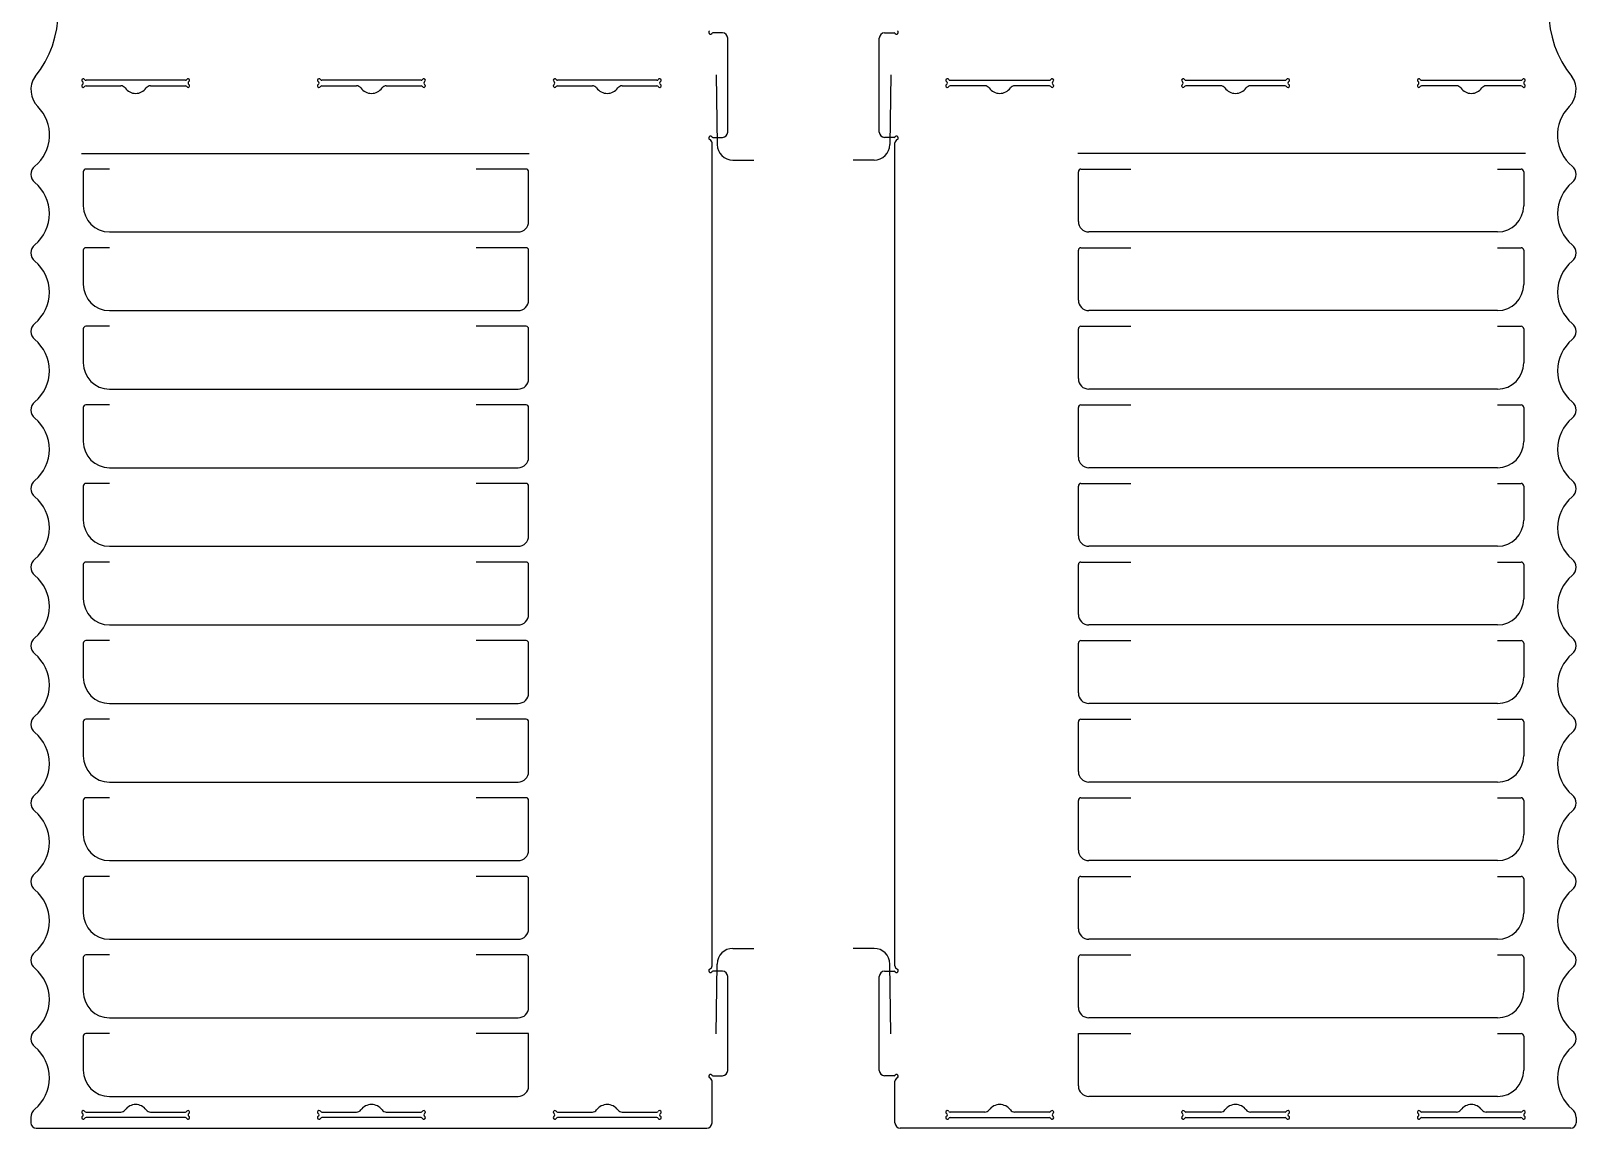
# Model space of a CAD drawing. Extents: x 0 to 633, y 0 to 619.
# Drawn here: x 0 to 294.9, y 0 to 209.4 of the extents above; entities that cross this region are included whole.
import ezdxf

# ---------------------------------------------------------------- set-up
doc = ezdxf.new("R2010")
doc.units = 0
doc.layers.add('WHITE', color=7, linetype='CONTINUOUS')

msp = doc.modelspace()

# ---------------------------------------------------------------- linework, layer by layer
at = {"layer": 'WHITE', "linetype": 'CONTINUOUS'}
for p, q in [((132.000658, 209.05), (130.179186, 209.05)), ((133.000658, 190.1), (133.000658, 208.05)), ((161.921513, 190.1), (161.921513, 208.05)), ((162.921513, 209.05), (164.742985, 209.05)), ((130.800658, 201.05), (131.000658, 187.743434)), ((164.121513, 201.05), (163.921513, 187.743434)), ((10.000658, 199.480385), (10.000658, 199.469615)), ((29.481043, 200), (10.520273, 200)), ((10.520273, 198.95), (17.163847, 198.95)), ((22.83747, 198.95), (29.481043, 198.95)), ((30.000658, 199.469615), (30.000658, 199.480385)), ((55.000658, 199.480385), (55.000658, 199.469615)), ((74.481043, 200), (55.520273, 200)), ((55.520273, 198.95), (62.163847, 198.95)), ((67.83747, 198.95), (74.481043, 198.95)), ((75.000658, 199.469615), (75.000658, 199.480385)), ((100.000658, 199.480385), (100.000658, 199.469615)), ((119.481043, 200), (100.520273, 200)), ((100.520273, 198.95), (107.163847, 198.95)), ((112.83747, 198.95), (119.481043, 198.95)), ((120.000658, 199.469615), (120.000658, 199.480385)), ((174.921513, 199.469615), (174.921513, 199.480385)), ((175.441128, 200), (194.401897, 200)), ((182.084701, 198.95), (175.441128, 198.95)), ((194.401897, 198.95), (187.758324, 198.95)), ((194.921513, 199.480385), (194.921513, 199.469615)), ((219.921513, 199.469615), (219.921513, 199.480385)), ((220.441128, 200), (239.401897, 200)), ((227.084701, 198.95), (220.441128, 198.95)), ((239.401897, 198.95), (232.758324, 198.95)), ((239.921513, 199.480385), (239.921513, 199.469615)), ((264.921513, 199.469615), (264.921513, 199.480385)), ((265.441128, 200), (284.401897, 200)), ((272.084701, 198.95), (265.441128, 198.95)), ((284.401897, 198.95), (277.758324, 198.95)), ((284.921513, 199.480385), (284.921513, 199.469615)), ((130.179186, 189.1), (132.000658, 189.1)), ((164.742985, 189.1), (162.921513, 189.1)), ((9.664401, 186.05), (95.131177, 186.05)), ((130.000658, 30.983245), (130.000658, 188.066755)), ((164.921513, 30.983245), (164.921513, 188.066755)), ((285.257769, 186.05), (199.790994, 186.05)), ((15.000658, 183.05), (10.500658, 183.05)), ((94.500658, 183.05), (85.000658, 183.05)), ((134.000658, 184.743434), (138.002475, 184.743434)), ((160.921513, 184.743434), (156.919696, 184.743434)), ((200.421513, 183.05), (209.921513, 183.05)), ((279.921513, 183.05), (284.421513, 183.05)), ((10.000658, 182.55), (10.000658, 176.05)), ((95.000658, 173.05), (95.000658, 182.55)), ((199.921513, 173.05), (199.921513, 182.55)), ((284.921513, 182.55), (284.921513, 176.05)), ((15.000658, 171.05), (93.000658, 171.05)), ((279.921513, 171.05), (201.921513, 171.05)), ((10.000658, 167.55), (10.000658, 161.05)), ((15.000658, 168.05), (10.500658, 168.05)), ((94.500658, 168.05), (85.000658, 168.05)), ((95.000658, 158.05), (95.000658, 167.55)), ((199.921513, 158.05), (199.921513, 167.55)), ((200.421513, 168.05), (209.921513, 168.05)), ((279.921513, 168.05), (284.421513, 168.05)), ((284.921513, 167.55), (284.921513, 161.05)), ((15.000658, 156.05), (93.000658, 156.05)), ((279.921513, 156.05), (201.921513, 156.05)), ((10.000658, 152.55), (10.000658, 146.05)), ((15.000658, 153.05), (10.500658, 153.05)), ((94.500658, 153.05), (85.000658, 153.05)), ((95.000658, 143.05), (95.000658, 152.55)), ((199.921513, 143.05), (199.921513, 152.55)), ((200.421513, 153.05), (209.921513, 153.05)), ((279.921513, 153.05), (284.421513, 153.05)), ((284.921513, 152.55), (284.921513, 146.05)), ((15.000658, 141.05), (93.000658, 141.05)), ((279.921513, 141.05), (201.921513, 141.05)), ((10.000658, 137.55), (10.000658, 131.05)), ((15.000658, 138.05), (10.500658, 138.05)), ((94.500658, 138.05), (85.000658, 138.05)), ((95.000658, 128.05), (95.000658, 137.55)), ((199.921513, 128.05), (199.921513, 137.55)), ((200.421513, 138.05), (209.921513, 138.05)), ((279.921513, 138.05), (284.421513, 138.05)), ((284.921513, 137.55), (284.921513, 131.05)), ((15.000658, 126.05), (93.000658, 126.05)), ((279.921513, 126.05), (201.921513, 126.05)), ((10.000658, 122.55), (10.000658, 116.05)), ((15.000658, 123.05), (10.500658, 123.05)), ((94.500658, 123.05), (85.000658, 123.05)), ((95.000658, 113.05), (95.000658, 122.55)), ((199.921513, 113.05), (199.921513, 122.55)), ((200.421513, 123.05), (209.921513, 123.05)), ((279.921513, 123.05), (284.421513, 123.05)), ((284.921513, 122.55), (284.921513, 116.05)), ((15.000658, 111.05), (93.000658, 111.05)), ((279.921513, 111.05), (201.921513, 111.05)), ((10.000658, 107.55), (10.000658, 101.05)), ((15.000658, 108.05), (10.500658, 108.05)), ((94.500658, 108.05), (85.000658, 108.05)), ((95.000658, 98.05), (95.000658, 107.55)), ((199.921513, 98.05), (199.921513, 107.55)), ((200.421513, 108.05), (209.921513, 108.05)), ((279.921513, 108.05), (284.421513, 108.05)), ((284.921513, 107.55), (284.921513, 101.05)), ((15.000658, 96.05), (93.000658, 96.05)), ((279.921513, 96.05), (201.921513, 96.05)), ((10.000658, 92.55), (10.000658, 86.05)), ((15.000658, 93.05), (10.500658, 93.05)), ((94.500658, 93.05), (85.000658, 93.05)), ((95.000658, 83.05), (95.000658, 92.55)), ((199.921513, 83.05), (199.921513, 92.55)), ((200.421513, 93.05), (209.921513, 93.05)), ((279.921513, 93.05), (284.421513, 93.05)), ((284.921513, 92.55), (284.921513, 86.05)), ((15.000658, 81.05), (93.000658, 81.05)), ((279.921513, 81.05), (201.921513, 81.05)), ((10.000658, 77.55), (10.000658, 71.05)), ((15.000658, 78.05), (10.500658, 78.05)), ((94.500658, 78.05), (85.000658, 78.05)), ((95.000658, 68.05), (95.000658, 77.55)), ((199.921513, 68.05), (199.921513, 77.55)), ((200.421513, 78.05), (209.921513, 78.05)), ((279.921513, 78.05), (284.421513, 78.05)), ((284.921513, 77.55), (284.921513, 71.05)), ((15.000658, 66.05), (93.000658, 66.05)), ((279.921513, 66.05), (201.921513, 66.05)), ((10.000658, 62.55), (10.000658, 56.05)), ((15.000658, 63.05), (10.500658, 63.05)), ((94.500658, 63.05), (85.000658, 63.05)), ((95.000658, 53.05), (95.000658, 62.55)), ((199.921513, 53.05), (199.921513, 62.55)), ((200.421513, 63.05), (209.921513, 63.05)), ((279.921513, 63.05), (284.421513, 63.05)), ((284.921513, 62.55), (284.921513, 56.05)), ((15.000658, 51.05), (93.000658, 51.05)), ((279.921513, 51.05), (201.921513, 51.05)), ((10.000658, 47.55), (10.000658, 41.05)), ((15.000658, 48.05), (10.500658, 48.05)), ((94.500658, 48.05), (85.000658, 48.05)), ((95.000658, 38.05), (95.000658, 47.55)), ((199.921513, 38.05), (199.921513, 47.55)), ((200.421513, 48.05), (209.921513, 48.05)), ((279.921513, 48.05), (284.421513, 48.05)), ((284.921513, 47.55), (284.921513, 41.05)), ((15.000658, 36.05), (93.000658, 36.05)), ((279.921513, 36.05), (201.921513, 36.05)), ((10.000658, 32.55), (10.000658, 26.05)), ((15.000658, 33.05), (10.500658, 33.05)), ((94.500658, 33.05), (85.000658, 33.05)), ((95.000658, 23.05), (95.000658, 32.55)), ((134.000658, 34.306566), (138.002475, 34.306566)), ((160.921513, 34.306566), (156.919696, 34.306566)), ((199.921513, 23.05), (199.921513, 32.55)), ((200.421513, 33.05), (209.921513, 33.05)), ((279.921513, 33.05), (284.421513, 33.05)), ((284.921513, 32.55), (284.921513, 26.05)), ((132.000658, 29.95), (130.179186, 29.95)), ((130.800658, 18), (131.000658, 31.306566)), ((162.921513, 29.95), (164.742985, 29.95)), ((164.121513, 18), (163.921513, 31.306566)), ((133.000658, 11), (133.000658, 28.95)), ((161.921513, 11), (161.921513, 28.95)), ((15.000658, 21.05), (93.000658, 21.05)), ((279.921513, 21.05), (201.921513, 21.05)), ((15.000658, 18.05), (10.500658, 18.05)), ((95.000658, 18.05), (85.000658, 18.05)), ((95.000658, 8.05), (95.000658, 18.05)), ((199.921513, 8.05), (199.921513, 18.05)), ((199.921513, 18.05), (209.921513, 18.05)), ((279.921513, 18.05), (284.421513, 18.05)), ((10.000658, 17.55), (10.000658, 11.05)), ((284.921513, 17.55), (284.921513, 11.05)), ((130.000658, 1), (130.000658, 8.966755)), ((130.179186, 10), (132.000658, 10)), ((164.742985, 10), (162.921513, 10)), ((164.921513, 1), (164.921513, 8.966755)), ((15.000658, 6.05), (93.000658, 6.05)), ((279.921513, 6.05), (201.921513, 6.05)), ((10.520273, 3.05), (17.163847, 3.05)), ((22.83747, 3.05), (29.481043, 3.05)), ((55.520273, 3.05), (62.163847, 3.05)), ((67.83747, 3.05), (74.481043, 3.05)), ((100.520273, 3.05), (107.163847, 3.05)), ((112.83747, 3.05), (119.481043, 3.05)), ((182.084701, 3.05), (175.441128, 3.05)), ((194.401897, 3.05), (187.758324, 3.05)), ((227.084701, 3.05), (220.441128, 3.05)), ((239.401897, 3.05), (232.758324, 3.05)), ((272.084701, 3.05), (265.441128, 3.05)), ((284.401897, 3.05), (277.758324, 3.05)), ((0.000658, 2.05), (0.000658, 1)), ((1.000658, 0), (129.000658, 0)), ((10.000658, 2.519615), (10.000658, 2.530385)), ((29.481043, 2), (10.520273, 2)), ((30.000658, 2.530385), (30.000658, 2.519615)), ((55.000658, 2.519615), (55.000658, 2.530385)), ((74.481043, 2), (55.520273, 2)), ((75.000658, 2.530385), (75.000658, 2.519615)), ((100.000658, 2.519615), (100.000658, 2.530385)), ((119.481043, 2), (100.520273, 2)), ((120.000658, 2.530385), (120.000658, 2.519615)), ((293.921513, 0), (165.921513, 0)), ((174.921513, 2.530385), (174.921513, 2.519615)), ((175.441128, 2), (194.401897, 2)), ((194.921513, 2.519615), (194.921513, 2.530385)), ((219.921513, 2.530385), (219.921513, 2.519615)), ((220.441128, 2), (239.401897, 2)), ((239.921513, 2.519615), (239.921513, 2.530385)), ((264.921513, 2.530385), (264.921513, 2.519615)), ((265.441128, 2), (284.401897, 2)), ((284.921513, 2.519615), (284.921513, 2.530385)), ((294.921513, 2.05), (294.921513, 1))]:
    msp.add_line(p, q, dxfattribs=at)
for centre, radius, start, end in [((-14.404218, 213.066513), 19.590962, -39.155167, 39.404919), ((309.326389, 213.066513), 19.590962, 140.595081, 219.155167), ((129.686298, 209.135617), 0.32581, 116.202922, 321.961645), ((165.235872, 209.135617), 0.32581, -141.961645, 63.797078), ((130.179186, 208.75), 0.3, 90, 141.961645), ((132.000658, 208.05), 1, 0, 90), ((162.921513, 208.05), 1, 90, 180), ((164.742985, 208.75), 0.3, 38.038355, 90), ((4.5, 198.153421), 4.5, 145.591331, 224.869431), ((290.422171, 198.153421), 4.5, -44.869431, 34.408669), ((10.000658, 200), 0.3, 30, 240), ((10.000658, 198.95), 0.3, 120, 330), ((9.700658, 199.480385), 0.3, 0, 60), ((9.700658, 199.469615), 0.3, -60, 0), ((10.520273, 200.3), 0.3, -150, -90), ((10.520273, 198.65), 0.3, 90, 150), ((17.163847, 197.95), 1, 35.853467, 90), ((20.000658, 200), 2.5, -144.146533, -35.853467), ((22.83747, 197.95), 1, 90, 144.146533), ((29.481043, 200.3), 0.3, -90, -30), ((29.481043, 198.65), 0.3, 30, 90), ((30.000658, 200), 0.3, -60, 150), ((30.000658, 198.95), 0.3, -150, 60), ((30.300658, 199.480385), 0.3, 120, 180), ((30.300658, 199.469615), 0.3, 180, 240), ((55.000658, 200), 0.3, 30, 240), ((55.000658, 198.95), 0.3, 120, 330), ((54.700658, 199.480385), 0.3, 0, 60), ((54.700658, 199.469615), 0.3, -60, 0), ((55.520273, 200.3), 0.3, -150, -90), ((55.520273, 198.65), 0.3, 90, 150), ((62.163847, 197.95), 1, 35.853467, 90), ((65.000658, 200), 2.5, -144.146533, -35.853467), ((67.83747, 197.95), 1, 90, 144.146533), ((74.481043, 200.3), 0.3, -90, -30), ((74.481043, 198.65), 0.3, 30, 90), ((75.000658, 200), 0.3, -60, 150), ((75.000658, 198.95), 0.3, -150, 60), ((75.300658, 199.480385), 0.3, 120, 180), ((75.300658, 199.469615), 0.3, 180, 240), ((100.000658, 200), 0.3, 30, 240), ((100.000658, 198.95), 0.3, 120, 330), ((99.700658, 199.480385), 0.3, 0, 60), ((99.700658, 199.469615), 0.3, -60, 0), ((100.520273, 200.3), 0.3, -150, -90), ((100.520273, 198.65), 0.3, 90, 150), ((107.163847, 197.95), 1, 35.853467, 90), ((110.000658, 200), 2.5, -144.146533, -35.853467), ((112.83747, 197.95), 1, 90, 144.146533), ((119.481043, 200.3), 0.3, -90, -30), ((119.481043, 198.65), 0.3, 30, 90), ((120.000658, 200), 0.3, -60, 150), ((120.000658, 198.95), 0.3, -150, 60), ((120.300658, 199.480385), 0.3, 120, 180), ((120.300658, 199.469615), 0.3, 180, 240), ((174.921513, 200), 0.3, 30, 240), ((174.921513, 198.95), 0.3, 120, 330), ((174.621513, 199.480385), 0.3, 0, 60), ((174.621513, 199.469615), 0.3, -60, 0), ((175.441128, 200.3), 0.3, -150, -90), ((175.441128, 198.65), 0.3, 90, 150), ((182.084701, 197.95), 1, 35.853467, 90), ((184.921513, 200), 2.5, -144.146533, -35.853467), ((187.758324, 197.95), 1, 90, 144.146533), ((194.401897, 200.3), 0.3, -90, -30), ((194.401897, 198.65), 0.3, 30, 90), ((194.921513, 200), 0.3, -60, 150), ((194.921513, 198.95), 0.3, -150, 60), ((195.221513, 199.480385), 0.3, 120, 180), ((195.221513, 199.469615), 0.3, 180, 240), ((219.921513, 200), 0.3, 30, 240), ((219.921513, 198.95), 0.3, 120, 330), ((219.621513, 199.480385), 0.3, 0, 60), ((219.621513, 199.469615), 0.3, -60, 0), ((220.441128, 200.3), 0.3, -150, -90), ((220.441128, 198.65), 0.3, 90, 150), ((227.084701, 197.95), 1, 35.853467, 90), ((229.921513, 200), 2.5, -144.146533, -35.853467), ((232.758324, 197.95), 1, 90, 144.146533), ((239.401897, 200.3), 0.3, -90, -30), ((239.401897, 198.65), 0.3, 30, 90), ((239.921513, 200), 0.3, -60, 150), ((239.921513, 198.95), 0.3, -150, 60), ((240.221513, 199.480385), 0.3, 120, 180), ((240.221513, 199.469615), 0.3, 180, 240), ((264.921513, 200), 0.3, 30, 240), ((264.921513, 198.95), 0.3, 120, 330), ((264.621513, 199.480385), 0.3, 0, 60), ((264.621513, 199.469615), 0.3, -60, 0), ((265.441128, 200.3), 0.3, -150, -90), ((265.441128, 198.65), 0.3, 90, 150), ((272.084701, 197.95), 1, 35.853467, 90), ((274.921513, 200), 2.5, -144.146533, -35.853467), ((277.758324, 197.95), 1, 90, 144.146533), ((284.401897, 200.3), 0.3, -90, -30), ((284.401897, 198.65), 0.3, 30, 90), ((284.921513, 200), 0.3, -60, 150), ((284.921513, 198.95), 0.3, -150, 60), ((285.221513, 199.480385), 0.3, 120, 180), ((285.221513, 199.469615), 0.3, 180, 240), ((-4.142723, 189.55), 7.694897, -50.678535, 44.869431), ((299.064894, 189.55), 7.694897, 135.130569, 230.678535), ((129.686298, 189.014383), 0.32581, 38.038355, 243.797078), ((130.179186, 189.4), 0.3, -141.961645, -90), ((132.000658, 190.1), 1, -90, 0), ((162.921513, 190.1), 1, 180, 270), ((164.742985, 189.4), 0.3, -90, -38.038355), ((165.235872, 189.014383), 0.32581, -63.797078, 141.961645), ((129.226525, 188.013294), 0.775977, 3.95051, 65.976315), ((134.000658, 187.743434), 3, 180, 270), ((160.921513, 187.743434), 3, -90, 0), ((165.695646, 188.013294), 0.775977, 114.023685, 176.04949), ((2.00065, 182.05), 2, 129.321465, 230.678535), ((10.500658, 182.55), 0.5, 90, 180), ((94.500658, 182.55), 0.5, 0, 90), ((200.421513, 182.55), 0.5, 90, 180), ((284.421513, 182.55), 0.5, 0, 90), ((292.921521, 182.05), 2, -50.678535, 50.678535), ((-4.142723, 174.55), 7.694897, -50.678535, 50.678535), ((299.064894, 174.55), 7.694897, 129.321465, 230.678535), ((15.000658, 176.05), 5, 180, 270), ((279.921513, 176.05), 5, -90, 0), ((93.000658, 173.05), 2, -90, 0), ((201.921513, 173.05), 2, 180, 270), ((2.00065, 167.05), 2, 129.321465, 230.678535), ((292.921521, 167.05), 2, -50.678535, 50.678535), ((-4.142723, 159.55), 7.694897, -50.678535, 50.678535), ((10.500658, 167.55), 0.5, 90, 180), ((94.500658, 167.55), 0.5, 0, 90), ((200.421513, 167.55), 0.5, 90, 180), ((284.421513, 167.55), 0.5, 0, 90), ((299.064894, 159.55), 7.694897, 129.321465, 230.678535), ((15.000658, 161.05), 5, 180, 270), ((279.921513, 161.05), 5, -90, 0), ((93.000658, 158.05), 2, -90, 0), ((201.921513, 158.05), 2, 180, 270), ((2.00065, 152.05), 2, 129.321465, 230.678535), ((292.921521, 152.05), 2, -50.678535, 50.678535), ((-4.142723, 144.55), 7.694897, -50.678535, 50.678535), ((10.500658, 152.55), 0.5, 90, 180), ((94.500658, 152.55), 0.5, 0, 90), ((200.421513, 152.55), 0.5, 90, 180), ((284.421513, 152.55), 0.5, 0, 90), ((299.064894, 144.55), 7.694897, 129.321465, 230.678535), ((15.000658, 146.05), 5, 180, 270), ((279.921513, 146.05), 5, -90, 0), ((93.000658, 143.05), 2, -90, 0), ((201.921513, 143.05), 2, 180, 270), ((2.00065, 137.05), 2, 129.321465, 230.678535), ((10.500658, 137.55), 0.5, 90, 180), ((94.500658, 137.55), 0.5, 0, 90), ((200.421513, 137.55), 0.5, 90, 180), ((284.421513, 137.55), 0.5, 0, 90), ((292.921521, 137.05), 2, -50.678535, 50.678535), ((-4.142723, 129.55), 7.694897, -50.678535, 50.678535), ((299.064894, 129.55), 7.694897, 129.321465, 230.678535), ((15.000658, 131.05), 5, 180, 270), ((279.921513, 131.05), 5, -90, 0), ((93.000658, 128.05), 2, -90, 0), ((201.921513, 128.05), 2, 180, 270), ((2.00065, 122.05), 2, 129.321465, 230.678535), ((10.500658, 122.55), 0.5, 90, 180), ((94.500658, 122.55), 0.5, 0, 90), ((200.421513, 122.55), 0.5, 90, 180), ((284.421513, 122.55), 0.5, 0, 90), ((292.921521, 122.05), 2, -50.678535, 50.678535), ((-4.142723, 114.55), 7.694897, -50.678535, 50.678535), ((299.064894, 114.55), 7.694897, 129.321465, 230.678535), ((15.000658, 116.05), 5, 180, 270), ((279.921513, 116.05), 5, -90, 0), ((93.000658, 113.05), 2, -90, 0), ((201.921513, 113.05), 2, 180, 270), ((2.00065, 107.05), 2, 129.321465, 230.678535), ((10.500658, 107.55), 0.5, 90, 180), ((94.500658, 107.55), 0.5, 0, 90), ((200.421513, 107.55), 0.5, 90, 180), ((284.421513, 107.55), 0.5, 0, 90), ((292.921521, 107.05), 2, -50.678535, 50.678535), ((-4.142723, 99.55), 7.694897, -50.678535, 50.678535), ((299.064894, 99.55), 7.694897, 129.321465, 230.678535), ((15.000658, 101.05), 5, 180, 270), ((279.921513, 101.05), 5, -90, 0), ((93.000658, 98.05), 2, -90, 0), ((201.921513, 98.05), 2, 180, 270), ((2.00065, 92.05), 2, 129.321465, 230.678535), ((10.500658, 92.55), 0.5, 90, 180), ((94.500658, 92.55), 0.5, 0, 90), ((200.421513, 92.55), 0.5, 90, 180), ((284.421513, 92.55), 0.5, 0, 90), ((292.921521, 92.05), 2, -50.678535, 50.678535), ((-4.142723, 84.55), 7.694897, -50.678535, 50.678535), ((299.064894, 84.55), 7.694897, 129.321465, 230.678535), ((15.000658, 86.05), 5, 180, 270), ((279.921513, 86.05), 5, -90, 0), ((93.000658, 83.05), 2, -90, 0), ((201.921513, 83.05), 2, 180, 270), ((2.00065, 77.05), 2, 129.321465, 230.678535), ((10.500658, 77.55), 0.5, 90, 180), ((94.500658, 77.55), 0.5, 0, 90), ((200.421513, 77.55), 0.5, 90, 180), ((284.421513, 77.55), 0.5, 0, 90), ((292.921521, 77.05), 2, -50.678535, 50.678535), ((-4.142723, 69.55), 7.694897, -50.678535, 50.678535), ((299.064894, 69.55), 7.694897, 129.321465, 230.678535), ((15.000658, 71.05), 5, 180, 270), ((279.921513, 71.05), 5, -90, 0), ((93.000658, 68.05), 2, -90, 0), ((201.921513, 68.05), 2, 180, 270), ((2.00065, 62.05), 2, 129.321465, 230.678535), ((10.500658, 62.55), 0.5, 90, 180), ((94.500658, 62.55), 0.5, 0, 90), ((200.421513, 62.55), 0.5, 90, 180), ((284.421513, 62.55), 0.5, 0, 90), ((292.921521, 62.05), 2, -50.678535, 50.678535), ((-4.142723, 54.55), 7.694897, -50.678535, 50.678535), ((299.064894, 54.55), 7.694897, 129.321465, 230.678535), ((15.000658, 56.05), 5, 180, 270), ((279.921513, 56.05), 5, -90, 0), ((93.000658, 53.05), 2, -90, 0), ((201.921513, 53.05), 2, 180, 270), ((2.00065, 47.05), 2, 129.321465, 230.678535), ((10.500658, 47.55), 0.5, 90, 180), ((94.500658, 47.55), 0.5, 0, 90), ((200.421513, 47.55), 0.5, 90, 180), ((284.421513, 47.55), 0.5, 0, 90), ((292.921521, 47.05), 2, -50.678535, 50.678535), ((-4.142723, 39.55), 7.694897, -50.678535, 50.678535), ((299.064894, 39.55), 7.694897, 129.321465, 230.678535), ((15.000658, 41.05), 5, 180, 270), ((279.921513, 41.05), 5, -90, 0), ((93.000658, 38.05), 2, -90, 0), ((201.921513, 38.05), 2, 180, 270), ((2.00065, 32.05), 2, 129.321465, 230.678535), ((10.500658, 32.55), 0.5, 90, 180), ((94.500658, 32.55), 0.5, 0, 90), ((134.000658, 31.306566), 3, 90, 180), ((160.921513, 31.306566), 3, 0, 90), ((200.421513, 32.55), 0.5, 90, 180), ((284.421513, 32.55), 0.5, 0, 90), ((292.921521, 32.05), 2, -50.678535, 50.678535), ((-4.142723, 24.55), 7.694897, -50.678535, 50.678535), ((129.686298, 30.035617), 0.32581, 116.202922, 321.961645), ((129.290763, 30.991787), 0.709946, -69.237452, -0.689373), ((130.179186, 29.65), 0.3, 90, 141.961645), ((132.000658, 28.95), 1, 0, 90), ((162.921513, 28.95), 1, 90, 180), ((164.742985, 29.65), 0.3, 38.038355, 90), ((165.631407, 30.991787), 0.709946, -179.310627, -110.762548), ((165.235872, 30.035617), 0.32581, -141.961645, 63.797078), ((299.064894, 24.55), 7.694897, 129.321465, 230.678535), ((15.000658, 26.05), 5, 180, 270), ((279.921513, 26.05), 5, -90, 0), ((93.000658, 23.05), 2, -90, 0), ((201.921513, 23.05), 2, 180, 270), ((2.00065, 17.05), 2, 129.321465, 230.678535), ((10.500658, 17.55), 0.5, 90, 180), ((284.421513, 17.55), 0.5, 0, 90), ((292.921521, 17.05), 2, -50.678535, 50.678535), ((-4.142723, 9.55), 7.694897, -50.678535, 50.678535), ((299.064894, 9.55), 7.694897, 129.321465, 230.678535), ((15.000658, 11.05), 5, 180, 270), ((129.686298, 9.914383), 0.32581, 38.038355, 243.797078), ((129.226525, 8.913294), 0.775977, 3.95051, 65.976315), ((130.179186, 10.3), 0.3, -141.961645, -90), ((132.000658, 11), 1, -90, 0), ((162.921513, 11), 1, 180, 270), ((164.742985, 10.3), 0.3, -90, -38.038355), ((165.695646, 8.913294), 0.775977, 114.023685, 176.04949), ((165.235872, 9.914383), 0.32581, -63.797078, 141.961645), ((279.921513, 11.05), 5, -90, 0), ((93.000658, 8.05), 2, -90, 0), ((201.921513, 8.05), 2, 180, 270), ((2.000618, 2.050026), 1.99996, 129.321226, 180.000743), ((10.000658, 3.05), 0.3, 30, 240), ((10.520273, 3.35), 0.3, -150, -90), ((17.163847, 4.05), 1, -90, -35.853467), ((20.000658, 2), 2.5, 35.853467, 144.146533), ((22.83747, 4.05), 1, -144.146533, -90), ((29.481043, 3.35), 0.3, -90, -30), ((30.000658, 3.05), 0.3, -60, 150), ((55.000658, 3.05), 0.3, 30, 240), ((55.520273, 3.35), 0.3, -150, -90), ((62.163847, 4.05), 1, -90, -35.853467), ((65.000658, 2), 2.5, 35.853467, 144.146533), ((67.83747, 4.05), 1, -144.146533, -90), ((74.481043, 3.35), 0.3, -90, -30), ((75.000658, 3.05), 0.3, -60, 150), ((100.000658, 3.05), 0.3, 30, 240), ((100.520273, 3.35), 0.3, -150, -90), ((107.163847, 4.05), 1, -90, -35.853467), ((110.000658, 2), 2.5, 35.853467, 144.146533), ((112.83747, 4.05), 1, -144.146533, -90), ((119.481043, 3.35), 0.3, -90, -30), ((120.000658, 3.05), 0.3, -60, 150), ((174.921513, 3.05), 0.3, 30, 240), ((175.441128, 3.35), 0.3, -150, -90), ((182.084701, 4.05), 1, -90, -35.853467), ((184.921513, 2), 2.5, 35.853467, 144.146533), ((187.758324, 4.05), 1, -144.146533, -90), ((194.401897, 3.35), 0.3, -90, -30), ((194.921513, 3.05), 0.3, -60, 150), ((219.921513, 3.05), 0.3, 30, 240), ((220.441128, 3.35), 0.3, -150, -90), ((227.084701, 4.05), 1, -90, -35.853467), ((229.921513, 2), 2.5, 35.853467, 144.146533), ((232.758324, 4.05), 1, -144.146533, -90), ((239.401897, 3.35), 0.3, -90, -30), ((239.921513, 3.05), 0.3, -60, 150), ((264.921513, 3.05), 0.3, 30, 240), ((265.441128, 3.35), 0.3, -150, -90), ((272.084701, 4.05), 1, -90, -35.853467), ((274.921513, 2), 2.5, 35.853467, 144.146533), ((277.758324, 4.05), 1, -144.146533, -90), ((284.401897, 3.35), 0.3, -90, -30), ((284.921513, 3.05), 0.3, -60, 150), ((292.921553, 2.050026), 1.99996, -0.000743, 50.678774), ((1.000658, 1), 1, 180, 270), ((10.000658, 2), 0.3, 120, 330), ((9.700658, 2.530385), 0.3, 0, 60), ((9.700658, 2.519615), 0.3, -60, 0), ((10.520273, 1.7), 0.3, 90, 150), ((29.481043, 1.7), 0.3, 30, 90), ((30.000658, 2), 0.3, -150, 60), ((30.300658, 2.530385), 0.3, 120, 180), ((30.300658, 2.519615), 0.3, 180, 240), ((55.000658, 2), 0.3, 120, 330), ((54.700658, 2.530385), 0.3, 0, 60), ((54.700658, 2.519615), 0.3, -60, 0), ((55.520273, 1.7), 0.3, 90, 150), ((74.481043, 1.7), 0.3, 30, 90), ((75.000658, 2), 0.3, -150, 60), ((75.300658, 2.530385), 0.3, 120, 180), ((75.300658, 2.519615), 0.3, 180, 240), ((100.000658, 2), 0.3, 120, 330), ((99.700658, 2.530385), 0.3, 0, 60), ((99.700658, 2.519615), 0.3, -60, 0), ((100.520273, 1.7), 0.3, 90, 150), ((119.481043, 1.7), 0.3, 30, 90), ((120.000658, 2), 0.3, -150, 60), ((120.300658, 2.530385), 0.3, 120, 180), ((120.300658, 2.519615), 0.3, 180, 240), ((129.000658, 1), 1, -90, 0), ((165.921513, 1), 1, 180, 270), ((174.921513, 2), 0.3, 120, 330), ((174.621513, 2.530385), 0.3, 0, 60), ((174.621513, 2.519615), 0.3, -60, 0), ((175.441128, 1.7), 0.3, 90, 150), ((194.401897, 1.7), 0.3, 30, 90), ((194.921513, 2), 0.3, -150, 60), ((195.221513, 2.530385), 0.3, 120, 180), ((195.221513, 2.519615), 0.3, 180, 240), ((219.921513, 2), 0.3, 120, 330), ((219.621513, 2.530385), 0.3, 0, 60), ((219.621513, 2.519615), 0.3, -60, 0), ((220.441128, 1.7), 0.3, 90, 150), ((239.401897, 1.7), 0.3, 30, 90), ((239.921513, 2), 0.3, -150, 60), ((240.221513, 2.530385), 0.3, 120, 180), ((240.221513, 2.519615), 0.3, 180, 240), ((264.921513, 2), 0.3, 120, 330), ((264.621513, 2.530385), 0.3, 0, 60), ((264.621513, 2.519615), 0.3, -60, 0), ((265.441128, 1.7), 0.3, 90, 150), ((284.401897, 1.7), 0.3, 30, 90), ((284.921513, 2), 0.3, -150, 60), ((285.221513, 2.530385), 0.3, 120, 180), ((285.221513, 2.519615), 0.3, 180, 240), ((293.921513, 1), 1, -90, 0)]:
    msp.add_arc(centre, radius, start, end, dxfattribs=at)

doc.saveas('drawing.dxf')
